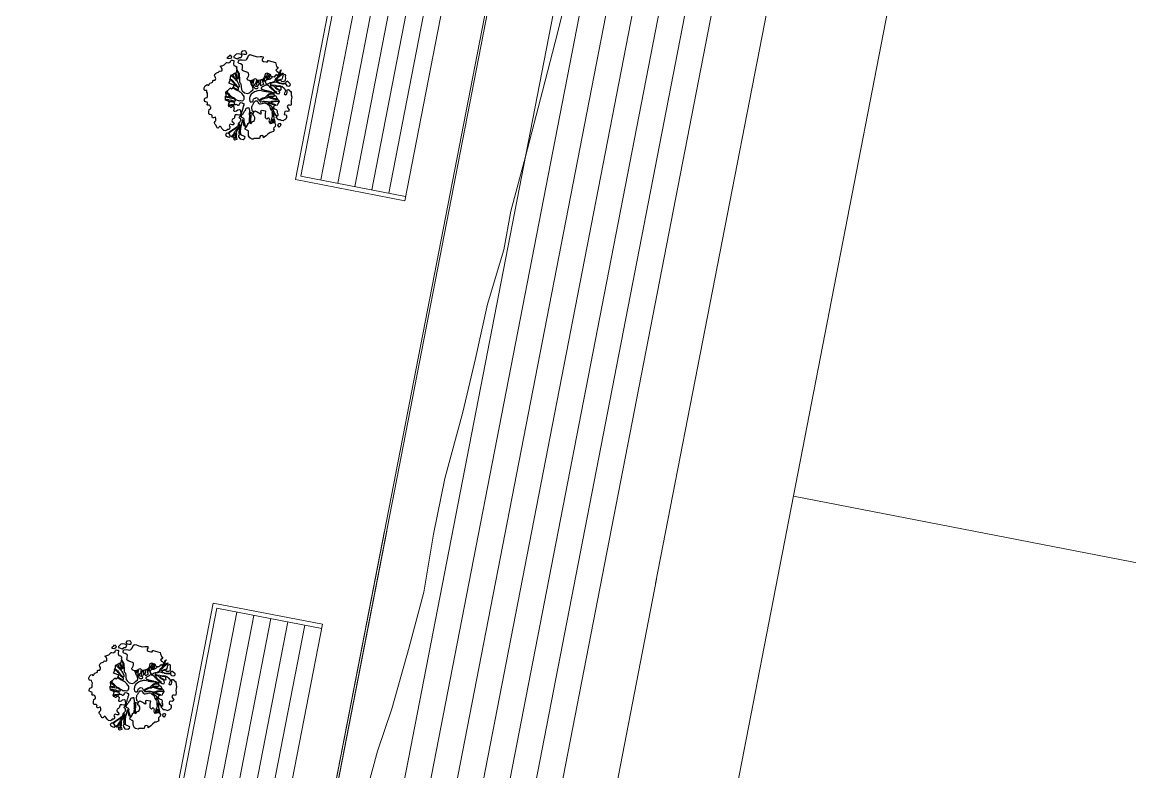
# Model space of a CAD drawing. Header units: metres. Extents: x 30 to 776, y 38 to 676.
# Drawn here: x 399 to 450.4, y 323.4 to 358.1 of the extents above; entities that cross this region are included whole.
import ezdxf

# ---------------------------------------------------------------- set-up
doc = ezdxf.new("R2010")
doc.units = ezdxf.units.M
doc.layers.add('01_Fina', color=7, linetype='Continuous')
doc.layers.add('planting render', color=7, linetype='Continuous')

# ---------------------------------------------------------------- blocks, each defined once
blk = doc.blocks.new('pohon2')
at = {"layer": 'planting render', "color": 94}
for points in [[(-0.222, 0.704), (-0.256, 0.707), (-0.288, 0.705), (-0.317, 0.695), (-0.317, 0.695), (-0.335, 0.671), (-0.345, 0.653), (-0.342, 0.636), (-0.325, 0.633), (-0.285, 0.627), (-0.266, 0.644), (-0.254, 0.655), (-0.24, 0.656), (-0.227, 0.671), (-0.222, 0.704)], [(0.201, 0.693), (0.318, 0.683), (0.325, 0.664), (0.348, 0.627), (0.374, 0.613), (0.364, 0.59), (0.345, 0.569), (0.364, 0.552), (0.405, 0.538), (0.397, 0.514), (0.389, 0.492), (0.372, 0.498), (0.355, 0.488), (0.351, 0.471), (0.341, 0.456), (0.314, 0.451), (0.289, 0.458), (0.281, 0.48), (0.262, 0.486), (0.219, 0.494), (0.192, 0.477), (0.192, 0.45), (0.187, 0.406), (0.167, 0.38), (0.11, 0.354), (0.085, 0.354), (0.06, 0.373), (0.035, 0.361), (0.034, 0.35), (0.014, 0.343), (0.002, 0.333), (-0.024, 0.323), (-0.065, 0.333), (-0.075, 0.354), (-0.067, 0.367), (-0.058, 0.39), (-0.059, 0.413), (-0.067, 0.44), (-0.081, 0.444), (-0.112, 0.451), (-0.145, 0.456), (-0.169, 0.464), (-0.177, 0.476), (-0.178, 0.499), (-0.183, 0.542), (-0.194, 0.55), (-0.223, 0.56), (-0.244, 0.562), (-0.259, 0.574), (-0.259, 0.593), (-0.247, 0.616), (-0.209, 0.628), (-0.163, 0.628), (-0.147, 0.64), (-0.137, 0.652), (-0.127, 0.678), (-0.121, 0.711), (-0.103, 0.73), (-0.07, 0.73), (-0.035, 0.722), (0.025, 0.717), (0.061, 0.73), (0.089, 0.735), (0.107, 0.737), (0.115, 0.715), (0.104, 0.696), (0.108, 0.676), (0.13, 0.667), (0.17, 0.666), (0.192, 0.671), (0.196, 0.682), (0.191, 0.693), (0.201, 0.693)], [(-0.2, 0.771), (-0.235, 0.759), (-0.243, 0.736), (-0.228, 0.718), (-0.196, 0.719), (-0.161, 0.727), (-0.153, 0.74), (-0.168, 0.761), (-0.178, 0.77), (-0.2, 0.771)], [(-0.332, 0.587), (-0.33, 0.534), (-0.316, 0.511), (-0.287, 0.511), (-0.262, 0.498), (-0.272, 0.478), (-0.262, 0.464), (-0.258, 0.438), (-0.265, 0.4), (-0.286, 0.389), (-0.313, 0.363), (-0.341, 0.349), (-0.336, 0.309), (-0.339, 0.251), (-0.352, 0.229), (-0.303, 0.222), (-0.264, 0.213), (-0.261, 0.187), (-0.27, 0.154), (-0.283, 0.138), (-0.306, 0.15), (-0.326, 0.127), (-0.343, 0.102), (-0.363, 0.073), (-0.354, 0.03), (-0.355, -0.018), (-0.347, -0.047), (-0.291, -0.055), (-0.28, -0.077), (-0.284, -0.094), (-0.284, -0.119), (-0.279, -0.137), (-0.268, -0.131), (-0.257, -0.135), (-0.243, -0.144), (-0.23, -0.139), (-0.22, -0.126), (-0.205, -0.12), (-0.192, -0.13), (-0.184, -0.145), (-0.185, -0.164), (-0.187, -0.184), (-0.176, -0.196), (-0.158, -0.191), (-0.139, -0.181), (-0.124, -0.164), (-0.101, -0.155), (-0.089, -0.154), (-0.077, -0.175), (-0.065, -0.216), (-0.074, -0.232), (-0.093, -0.242), (-0.118, -0.243), (-0.147, -0.249), (-0.152, -0.282), (-0.152, -0.299), (-0.158, -0.31), (-0.177, -0.323), (-0.182, -0.346), (-0.174, -0.361), (-0.15, -0.372), (-0.137, -0.39), (-0.148, -0.407), (-0.164, -0.413), (-0.194, -0.405), (-0.204, -0.414), (-0.211, -0.435), (-0.197, -0.447), (-0.194, -0.465), (-0.195, -0.482), (-0.206, -0.492), (-0.227, -0.497), (-0.234, -0.513), (-0.249, -0.523), (-0.279, -0.526), (-0.298, -0.513), (-0.315, -0.497), (-0.329, -0.48), (-0.341, -0.471), (-0.355, -0.473), (-0.363, -0.482), (-0.366, -0.494), (-0.375, -0.504), (-0.387, -0.504), (-0.404, -0.484), (-0.413, -0.468), (-0.428, -0.458), (-0.44, -0.449), (-0.447, -0.441), (-0.449, -0.428), (-0.441, -0.412), (-0.435, -0.401), (-0.431, -0.391), (-0.435, -0.367), (-0.445, -0.343), (-0.454, -0.344), (-0.478, -0.362), (-0.491, -0.364), (-0.5, -0.349), (-0.503, -0.335), (-0.502, -0.326), (-0.508, -0.325), (-0.518, -0.317), (-0.539, -0.318), (-0.549, -0.32), (-0.561, -0.311), (-0.564, -0.304), (-0.568, -0.278), (-0.568, -0.245), (-0.558, -0.236), (-0.551, -0.228), (-0.548, -0.215), (-0.551, -0.205), (-0.555, -0.197), (-0.561, -0.189), (-0.572, -0.181), (-0.583, -0.178), (-0.591, -0.178), (-0.606, -0.181), (-0.613, -0.176), (-0.613, -0.169), (-0.614, -0.155), (-0.614, -0.144), (-0.622, -0.136), (-0.641, -0.133), (-0.654, -0.133), (-0.659, -0.135), (-0.669, -0.119), (-0.671, -0.094), (-0.664, -0.08), (-0.653, -0.072), (-0.635, -0.064), (-0.635, -0.046), (-0.639, -0.019), (-0.642, 0.006), (-0.656, 0.021), (-0.664, 0.043), (-0.675, 0.042), (-0.693, 0.04), (-0.704, 0.048), (-0.707, 0.06), (-0.711, 0.078), (-0.702, 0.111), (-0.69, 0.127), (-0.673, 0.138), (-0.663, 0.136), (-0.661, 0.124), (-0.648, 0.13), (-0.642, 0.143), (-0.636, 0.165), (-0.619, 0.175), (-0.608, 0.182), (-0.597, 0.192), (-0.598, 0.203), (-0.598, 0.215), (-0.593, 0.221), (-0.585, 0.224), (-0.566, 0.229), (-0.559, 0.239), (-0.559, 0.257), (-0.564, 0.269), (-0.576, 0.283), (-0.587, 0.302), (-0.585, 0.321), (-0.576, 0.335), (-0.566, 0.347), (-0.55, 0.355), (-0.538, 0.363), (-0.527, 0.374), (-0.523, 0.387), (-0.503, 0.387), (-0.487, 0.395), (-0.487, 0.411), (-0.491, 0.427), (-0.507, 0.446), (-0.517, 0.453), (-0.529, 0.459), (-0.516, 0.468), (-0.5, 0.474), (-0.471, 0.492), (-0.461, 0.509), (-0.456, 0.521), (-0.441, 0.535), (-0.43, 0.538), (-0.411, 0.537), (-0.399, 0.543), (-0.384, 0.563), (-0.382, 0.578), (-0.372, 0.59), (-0.355, 0.591), (-0.332, 0.592), (-0.332, 0.587)], [(-0.411, 0.664), (-0.392, 0.655), (-0.38, 0.639), (-0.384, 0.62), (-0.396, 0.609), (-0.414, 0.601), (-0.44, 0.601), (-0.44, 0.601), (-0.442, 0.621), (-0.42, 0.646), (-0.412, 0.664)], [(0.447, 0.428), (0.468, 0.413), (0.491, 0.415), (0.51, 0.421), (0.529, 0.437), (0.527, 0.448), (0.524, 0.473), (0.519, 0.492), (0.519, 0.513), (0.511, 0.525), (0.497, 0.525), (0.472, 0.506), (0.468, 0.48), (0.468, 0.457), (0.462, 0.436), (0.45, 0.435), (0.447, 0.428)], [(0.619, 0.383), (0.611, 0.4), (0.573, 0.424), (0.562, 0.43), (0.54, 0.417), (0.537, 0.397), (0.539, 0.386), (0.55, 0.371), (0.562, 0.359), (0.597, 0.361), (0.608, 0.37), (0.619, 0.383)], [(0.488, 0.335), (0.531, 0.312), (0.555, 0.283), (0.555, 0.258), (0.548, 0.226), (0.572, 0.213), (0.586, 0.232), (0.588, 0.26), (0.582, 0.299), (0.601, 0.306), (0.623, 0.292), (0.634, 0.278), (0.65, 0.281), (0.652, 0.27), (0.66, 0.234), (0.673, 0.199), (0.676, 0.173), (0.676, 0.143), (0.683, 0.114), (0.686, 0.079), (0.685, 0.066), (0.661, 0.066), (0.644, 0.062), (0.633, 0.047), (0.633, 0.034), (0.652, 0.011), (0.671, -0.012), (0.664, -0.028), (0.653, -0.038), (0.63, -0.039), (0.61, -0.046), (0.61, -0.069), (0.611, -0.092), (0.642, -0.096), (0.648, -0.11), (0.655, -0.134), (0.65, -0.162), (0.636, -0.176), (0.622, -0.186), (0.615, -0.198), (0.582, -0.194), (0.566, -0.191), (0.553, -0.194), (0.537, -0.196), (0.527, -0.184), (0.508, -0.169), (0.493, -0.157), (0.502, -0.141), (0.518, -0.13), (0.515, -0.106), (0.499, -0.09), (0.498, -0.066), (0.488, -0.047), (0.465, -0.042), (0.451, -0.042), (0.423, -0.02), (0.424, -0.001), (0.433, 0.016), (0.447, 0.023), (0.483, 0.036), (0.483, 0.057), (0.496, 0.084), (0.488, 0.103), (0.47, 0.112), (0.47, 0.112), (0.445, 0.143), (0.437, 0.161), (0.412, 0.165), (0.387, 0.186), (0.388, 0.209), (0.413, 0.219), (0.44, 0.208), (0.462, 0.208), (0.474, 0.214), (0.473, 0.239), (0.457, 0.255), (0.463, 0.267), (0.477, 0.273), (0.49, 0.282), (0.485, 0.302), (0.479, 0.314), (0.488, 0.335)], [(0.244, -0.097), (0.311, -0.096), (0.311, -0.147), (0.323, -0.2), (0.353, -0.219), (0.376, -0.188), (0.397, -0.215), (0.393, -0.241), (0.408, -0.269), (0.429, -0.273), (0.446, -0.264), (0.463, -0.251), (0.482, -0.248), (0.507, -0.276), (0.507, -0.305), (0.488, -0.335), (0.49, -0.355), (0.5, -0.368), (0.492, -0.389), (0.466, -0.406), (0.444, -0.414), (0.414, -0.451), (0.393, -0.48), (0.374, -0.502), (0.359, -0.519), (0.353, -0.496), (0.353, -0.496), (0.326, -0.487), (0.308, -0.496), (0.3, -0.512), (0.3, -0.54), (0.3, -0.54), (0.267, -0.548), (0.242, -0.554), (0.217, -0.557), (0.205, -0.572), (0.187, -0.572), (0.163, -0.569), (0.147, -0.561), (0.123, -0.532), (0.112, -0.498), (0.112, -0.482), (0.105, -0.463), (0.087, -0.454), (0.087, -0.454), (0.047, -0.439), (0.047, -0.439), (0.048, -0.422), (0.048, -0.422), (0.067, -0.39), (0.067, -0.39), (0.074, -0.362), (0.074, -0.346), (0.074, -0.346), (0.096, -0.323), (0.096, -0.323), (0.122, -0.337), (0.122, -0.337), (0.136, -0.305), (0.152, -0.29), (0.166, -0.277), (0.17, -0.25), (0.165, -0.228), (0.151, -0.209), (0.127, -0.194), (0.127, -0.157), (0.145, -0.125), (0.181, -0.134), (0.213, -0.144), (0.239, -0.155), (0.253, -0.148), (0.242, -0.125), (0.244, -0.097), (0.244, -0.097)], [(0.571, -0.244), (0.588, -0.264), (0.582, -0.289), (0.572, -0.307), (0.556, -0.294), (0.544, -0.28), (0.552, -0.258), (0.571, -0.244)], [(-0.155, -0.592), (-0.191, -0.553), (-0.198, -0.555), (-0.226, -0.56), (-0.24, -0.581), (-0.225, -0.603), (-0.192, -0.612), (-0.171, -0.612), (-0.155, -0.592)], [(-0.043, -0.619), (-0.052, -0.601), (-0.078, -0.592), (-0.106, -0.611), (-0.098, -0.628), (-0.08, -0.636), (-0.043, -0.619)], [(0.049, -0.552), (0.011, -0.545), (-0.01, -0.535), (-0.035, -0.556), (-0.029, -0.58), (-0.002, -0.604), (0.047, -0.604), (0.072, -0.581), (0.07, -0.558), (0.049, -0.552)]]:
    blk.add_lwpolyline(points, dxfattribs=at)
at = {"layer": 'planting render', "color": 34}
for points in [[(0.397, 0.514), (0.397, 0.497), (0.403, 0.493), (0.407, 0.488), (0.413, 0.489), (0.421, 0.494), (0.421, 0.502), (0.417, 0.515), (0.416, 0.528), (0.415, 0.539), (0.415, 0.546), (0.416, 0.555), (0.416, 0.568), (0.421, 0.577), (0.427, 0.587), (0.431, 0.586), (0.431, 0.583), (0.427, 0.576), (0.422, 0.568), (0.422, 0.562), (0.422, 0.541), (0.422, 0.532), (0.423, 0.52), (0.423, 0.516), (0.426, 0.511), (0.431, 0.511), (0.439, 0.516), (0.443, 0.522), (0.451, 0.532), (0.456, 0.538), (0.465, 0.544), (0.469, 0.539), (0.471, 0.534), (0.462, 0.525), (0.443, 0.505), (0.413, 0.468), (0.402, 0.458), (0.394, 0.443), (0.384, 0.426), (0.381, 0.42), (0.38, 0.413), (0.38, 0.409), (0.383, 0.405), (0.388, 0.406), (0.393, 0.407), (0.404, 0.413), (0.409, 0.417), (0.418, 0.423), (0.427, 0.428), (0.435, 0.432), (0.446, 0.437), (0.45, 0.435), (0.447, 0.428), (0.443, 0.425), (0.431, 0.417), (0.419, 0.412), (0.409, 0.403), (0.402, 0.397), (0.403, 0.393), (0.415, 0.386), (0.428, 0.385), (0.474, 0.383), (0.49, 0.383), (0.505, 0.387), (0.515, 0.389), (0.528, 0.394), (0.537, 0.397), (0.543, 0.39), (0.539, 0.386), (0.523, 0.38), (0.512, 0.377), (0.5, 0.372), (0.489, 0.372), (0.471, 0.372), (0.445, 0.372), (0.428, 0.376), (0.415, 0.377), (0.397, 0.377), (0.377, 0.379), (0.367, 0.377), (0.34, 0.36), (0.331, 0.358), (0.319, 0.355), (0.311, 0.351), (0.307, 0.347), (0.303, 0.335), (0.308, 0.329), (0.324, 0.329), (0.335, 0.329), (0.381, 0.33), (0.423, 0.331), (0.445, 0.341), (0.464, 0.336), (0.484, 0.327), (0.48, 0.318), (0.47, 0.321), (0.453, 0.325), (0.444, 0.321), (0.434, 0.319), (0.42, 0.319), (0.395, 0.316), (0.39, 0.312), (0.397, 0.304), (0.406, 0.294), (0.418, 0.289), (0.437, 0.281), (0.452, 0.279), (0.466, 0.274), (0.47, 0.27), (0.463, 0.267), (0.462, 0.264), (0.45, 0.269), (0.444, 0.27), (0.437, 0.27), (0.426, 0.274), (0.414, 0.279), (0.4, 0.285), (0.394, 0.29), (0.387, 0.297), (0.382, 0.301), (0.376, 0.306), (0.362, 0.311), (0.354, 0.314), (0.343, 0.314), (0.332, 0.314), (0.319, 0.314), (0.31, 0.312), (0.304, 0.309), (0.305, 0.305), (0.314, 0.297), (0.323, 0.291), (0.339, 0.281), (0.36, 0.265), (0.383, 0.252), (0.397, 0.241), (0.409, 0.236), (0.426, 0.227), (0.412, 0.224), (0.406, 0.224), (0.39, 0.232), (0.382, 0.236), (0.372, 0.243), (0.367, 0.247), (0.357, 0.252), (0.348, 0.257), (0.341, 0.262), (0.331, 0.268), (0.317, 0.277), (0.307, 0.283), (0.301, 0.291), (0.295, 0.295), (0.286, 0.302), (0.279, 0.304), (0.275, 0.306), (0.267, 0.309), (0.26, 0.308), (0.25, 0.308), (0.237, 0.307), (0.233, 0.306), (0.227, 0.302), (0.223, 0.3), (0.218, 0.291), (0.214, 0.288), (0.208, 0.284), (0.191, 0.27), (0.183, 0.266), (0.178, 0.261), (0.175, 0.256), (0.173, 0.249), (0.173, 0.243), (0.176, 0.236), (0.183, 0.231), (0.192, 0.229), (0.205, 0.228), (0.236, 0.225), (0.251, 0.224), (0.27, 0.223), (0.292, 0.223), (0.323, 0.221), (0.338, 0.219), (0.343, 0.218), (0.346, 0.217), (0.353, 0.214), (0.371, 0.215), (0.382, 0.211), (0.388, 0.211), (0.388, 0.209), (0.374, 0.203), (0.363, 0.202), (0.353, 0.203), (0.346, 0.203), (0.337, 0.206), (0.329, 0.208), (0.321, 0.209), (0.315, 0.209), (0.306, 0.208), (0.298, 0.207), (0.288, 0.206), (0.263, 0.203), (0.251, 0.205), (0.238, 0.204), (0.23, 0.202), (0.222, 0.202), (0.162, 0.202), (0.136, 0.196), (0.123, 0.19), (0.108, 0.183), (0.098, 0.178), (0.081, 0.165), (0.065, 0.15), (0.055, 0.141), (0.049, 0.134), (0.038, 0.119), (0.028, 0.101), (0.025, 0.088), (0.023, 0.072), (0.023, 0.061), (0.023, 0.049), (0.023, 0.04), (0.028, 0.031), (0.037, 0.01), (0.055, -0.002), (0.063, 0.003), (0.077, 0.005), (0.082, 0.012), (0.086, 0.025), (0.086, 0.039), (0.089, 0.049), (0.093, 0.056), (0.098, 0.064), (0.108, 0.072), (0.108, 0.072), (0.124, 0.082), (0.124, 0.082), (0.144, 0.081), (0.144, 0.081), (0.152, 0.072), (0.152, 0.072), (0.157, 0.061), (0.166, 0.055), (0.176, 0.053), (0.185, 0.056), (0.191, 0.063), (0.193, 0.067), (0.195, 0.071), (0.2, 0.076), (0.207, 0.08), (0.207, 0.08), (0.215, 0.086), (0.221, 0.09), (0.226, 0.094), (0.229, 0.097), (0.236, 0.1), (0.242, 0.102), (0.247, 0.105), (0.253, 0.107), (0.258, 0.11), (0.263, 0.113), (0.267, 0.116), (0.271, 0.121), (0.275, 0.127), (0.278, 0.131), (0.278, 0.131), (0.281, 0.138), (0.285, 0.142), (0.288, 0.148), (0.291, 0.153), (0.302, 0.169), (0.308, 0.177), (0.315, 0.181), (0.326, 0.187), (0.334, 0.189), (0.34, 0.189), (0.349, 0.19), (0.357, 0.189), (0.368, 0.189), (0.377, 0.19), (0.387, 0.189), (0.387, 0.189), (0.387, 0.186), (0.366, 0.185), (0.358, 0.184), (0.35, 0.183), (0.346, 0.182), (0.342, 0.181), (0.338, 0.179), (0.335, 0.177), (0.331, 0.176), (0.326, 0.173), (0.322, 0.17), (0.318, 0.167), (0.316, 0.164), (0.313, 0.162), (0.31, 0.159), (0.308, 0.155), (0.307, 0.152), (0.307, 0.152), (0.305, 0.146), (0.304, 0.144), (0.304, 0.144), (0.303, 0.141), (0.303, 0.141), (0.303, 0.137), (0.303, 0.137), (0.303, 0.132), (0.307, 0.131), (0.315, 0.131), (0.318, 0.134), (0.327, 0.14), (0.327, 0.14), (0.336, 0.144), (0.339, 0.145), (0.344, 0.146), (0.352, 0.148), (0.356, 0.149), (0.367, 0.15), (0.374, 0.152), (0.38, 0.154), (0.386, 0.157), (0.391, 0.16), (0.395, 0.165), (0.398, 0.168), (0.398, 0.168), (0.402, 0.173), (0.405, 0.17), (0.4, 0.164), (0.397, 0.158), (0.394, 0.155), (0.39, 0.153), (0.39, 0.153), (0.386, 0.15), (0.386, 0.15), (0.382, 0.146), (0.382, 0.146), (0.375, 0.145), (0.367, 0.145), (0.362, 0.145), (0.358, 0.144), (0.358, 0.144), (0.354, 0.143), (0.354, 0.143), (0.35, 0.14), (0.35, 0.14), (0.349, 0.137), (0.349, 0.132), (0.353, 0.13), (0.358, 0.13), (0.368, 0.129), (0.373, 0.128), (0.379, 0.128), (0.388, 0.125), (0.397, 0.125), (0.404, 0.125), (0.411, 0.125), (0.418, 0.125), (0.423, 0.125), (0.43, 0.125), (0.436, 0.125), (0.438, 0.127), (0.442, 0.128), (0.446, 0.129), (0.45, 0.13), (0.453, 0.133), (0.463, 0.121), (0.455, 0.116), (0.45, 0.114), (0.445, 0.112), (0.44, 0.112), (0.432, 0.111), (0.428, 0.111), (0.422, 0.111), (0.414, 0.113), (0.41, 0.113), (0.406, 0.113), (0.403, 0.113), (0.396, 0.113), (0.392, 0.113), (0.386, 0.114), (0.381, 0.115), (0.381, 0.115), (0.374, 0.115), (0.369, 0.115), (0.365, 0.115), (0.361, 0.116), (0.356, 0.117), (0.356, 0.117), (0.348, 0.118), (0.342, 0.12), (0.337, 0.121), (0.331, 0.121), (0.325, 0.12), (0.325, 0.12), (0.305, 0.117), (0.3, 0.116), (0.296, 0.115), (0.293, 0.112), (0.289, 0.108), (0.286, 0.106), (0.281, 0.104), (0.276, 0.103), (0.273, 0.103), (0.269, 0.102), (0.264, 0.101), (0.244, 0.088), (0.234, 0.084), (0.229, 0.08), (0.224, 0.076), (0.219, 0.072), (0.219, 0.072), (0.215, 0.066), (0.213, 0.063), (0.213, 0.063), (0.21, 0.06), (0.21, 0.06), (0.204, 0.057), (0.201, 0.055), (0.197, 0.05), (0.194, 0.047), (0.194, 0.047), (0.192, 0.042), (0.191, 0.036), (0.191, 0.036), (0.192, 0.033), (0.201, 0.032), (0.201, 0.032), (0.209, 0.033), (0.227, 0.039), (0.227, 0.039), (0.241, 0.045), (0.248, 0.047), (0.257, 0.049), (0.267, 0.05), (0.278, 0.052), (0.297, 0.052), (0.308, 0.054), (0.319, 0.052), (0.328, 0.053), (0.338, 0.055), (0.351, 0.057), (0.358, 0.061), (0.368, 0.067), (0.376, 0.072), (0.384, 0.076), (0.397, 0.08), (0.409, 0.083), (0.418, 0.085), (0.431, 0.088), (0.443, 0.091), (0.452, 0.092), (0.468, 0.092), (0.478, 0.092), (0.487, 0.092), (0.492, 0.094), (0.494, 0.089), (0.487, 0.088), (0.48, 0.087), (0.469, 0.085), (0.464, 0.085), (0.455, 0.085), (0.45, 0.082), (0.445, 0.081), (0.437, 0.079), (0.433, 0.077), (0.429, 0.076), (0.424, 0.076), (0.42, 0.075), (0.416, 0.075), (0.412, 0.074), (0.407, 0.071), (0.405, 0.071), (0.405, 0.071), (0.401, 0.069), (0.397, 0.067), (0.393, 0.064), (0.393, 0.064), (0.388, 0.06), (0.385, 0.057), (0.383, 0.054), (0.38, 0.051), (0.378, 0.046), (0.378, 0.044), (0.378, 0.041), (0.378, 0.041), (0.381, 0.04), (0.381, 0.04), (0.39, 0.039), (0.397, 0.037), (0.4, 0.037), (0.404, 0.037), (0.41, 0.036), (0.413, 0.035), (0.418, 0.034), (0.423, 0.034), (0.427, 0.034), (0.427, 0.034), (0.433, 0.034), (0.439, 0.033), (0.442, 0.033), (0.448, 0.03), (0.452, 0.029), (0.453, 0.025), (0.443, 0.021), (0.439, 0.024), (0.434, 0.025), (0.427, 0.026), (0.424, 0.026), (0.421, 0.027), (0.418, 0.027), (0.412, 0.027), (0.408, 0.027), (0.401, 0.027), (0.396, 0.027), (0.389, 0.028), (0.385, 0.03), (0.382, 0.031), (0.376, 0.032), (0.371, 0.033), (0.366, 0.034), (0.361, 0.034), (0.356, 0.035), (0.346, 0.035), (0.34, 0.036), (0.335, 0.036), (0.329, 0.036), (0.326, 0.035), (0.326, 0.035), (0.324, 0.034), (0.323, 0.031), (0.323, 0.029), (0.326, 0.026), (0.332, 0.021), (0.336, 0.019), (0.345, 0.014), (0.35, 0.013), (0.355, 0.011), (0.364, 0.007), (0.374, 0.004), (0.378, 0.003), (0.382, 0.001), (0.39, -0.008), (0.395, -0.012), (0.398, -0.014), (0.403, -0.018), (0.408, -0.021), (0.411, -0.021), (0.414, -0.021), (0.42, -0.021), (0.423, -0.021), (0.424, -0.021), (0.444, -0.036), (0.426, -0.038), (0.42, -0.036), (0.411, -0.033), (0.411, -0.033), (0.405, -0.031), (0.402, -0.03), (0.397, -0.031), (0.397, -0.031), (0.397, -0.031), (0.395, -0.039), (0.4, -0.043), (0.4, -0.043), (0.409, -0.049), (0.416, -0.052), (0.428, -0.063), (0.437, -0.081), (0.446, -0.092), (0.453, -0.099), (0.461, -0.109), (0.469, -0.115), (0.479, -0.124), (0.489, -0.13), (0.499, -0.136), (0.502, -0.141), (0.497, -0.149), (0.488, -0.14), (0.483, -0.138), (0.473, -0.134), (0.467, -0.13), (0.462, -0.127), (0.462, -0.127), (0.455, -0.12), (0.449, -0.113), (0.449, -0.113), (0.441, -0.108), (0.437, -0.108), (0.437, -0.108), (0.434, -0.115), (0.437, -0.12), (0.44, -0.124), (0.448, -0.144), (0.451, -0.151), (0.456, -0.165), (0.458, -0.171), (0.464, -0.19), (0.474, -0.213), (0.476, -0.217), (0.48, -0.224), (0.483, -0.23), (0.486, -0.239), (0.486, -0.247), (0.485, -0.252), (0.482, -0.248), (0.476, -0.249), (0.472, -0.236), (0.47, -0.232), (0.468, -0.227), (0.467, -0.223), (0.465, -0.22), (0.463, -0.216), (0.461, -0.212), (0.459, -0.21), (0.459, -0.21), (0.454, -0.209), (0.45, -0.209), (0.447, -0.211), (0.445, -0.214), (0.444, -0.218), (0.444, -0.224), (0.444, -0.229), (0.444, -0.233), (0.445, -0.239), (0.445, -0.244), (0.445, -0.249), (0.445, -0.255), (0.446, -0.264), (0.446, -0.264), (0.429, -0.273), (0.428, -0.256), (0.426, -0.248), (0.426, -0.243), (0.427, -0.236), (0.427, -0.229), (0.428, -0.221), (0.428, -0.215), (0.428, -0.21), (0.43, -0.204), (0.43, -0.199), (0.43, -0.192), (0.43, -0.188), (0.431, -0.182), (0.436, -0.162), (0.434, -0.155), (0.433, -0.146), (0.431, -0.14), (0.43, -0.136), (0.426, -0.13), (0.424, -0.122), (0.423, -0.115), (0.423, -0.11), (0.42, -0.104), (0.419, -0.089), (0.417, -0.083), (0.414, -0.077), (0.412, -0.073), (0.406, -0.069), (0.396, -0.064), (0.38, -0.045), (0.376, -0.039), (0.37, -0.031), (0.369, -0.026), (0.364, -0.02), (0.36, -0.012), (0.356, -0.008), (0.348, -0.003), (0.336, 0.001), (0.325, 0.006), (0.319, 0.01), (0.313, 0.014), (0.307, 0.018), (0.3, 0.02), (0.289, 0.022), (0.28, 0.022), (0.273, 0.022), (0.262, 0.018), (0.251, 0.013), (0.241, 0.008), (0.233, 0.005), (0.21, -0.007), (0.2, -0.008), (0.189, -0.003), (0.182, 0), (0.178, 0.005), (0.173, 0.013), (0.169, 0.018), (0.165, 0.022), (0.161, 0.026), (0.154, 0.028), (0.15, 0.029), (0.147, 0.03), (0.141, 0.03), (0.133, 0.028), (0.128, 0.026), (0.122, 0.024), (0.116, 0.02), (0.112, 0.014), (0.108, 0.008), (0.104, 0.002), (0.102, -0.006), (0.1, -0.012), (0.092, -0.037), (0.088, -0.044), (0.085, -0.055), (0.083, -0.061), (0.083, -0.068), (0.082, -0.074), (0.082, -0.088), (0.094, -0.125), (0.104, -0.134), (0.107, -0.136), (0.113, -0.141), (0.12, -0.146), (0.13, -0.151), (0.127, -0.157), (0.127, -0.175), (0.107, -0.174), (0.099, -0.168), (0.099, -0.168), (0.089, -0.165), (0.083, -0.17), (0.083, -0.17), (0.085, -0.181), (0.09, -0.189), (0.098, -0.226), (0.099, -0.24), (0.099, -0.247), (0.099, -0.252), (0.099, -0.259), (0.1, -0.273), (0.101, -0.279), (0.101, -0.279), (0.103, -0.287), (0.106, -0.298), (0.109, -0.307), (0.11, -0.314), (0.111, -0.321), (0.111, -0.326), (0.109, -0.33), (0.096, -0.323), (0.092, -0.297), (0.091, -0.293), (0.091, -0.288), (0.09, -0.284), (0.09, -0.281), (0.088, -0.276), (0.088, -0.273), (0.085, -0.264), (0.085, -0.261), (0.084, -0.258), (0.084, -0.253), (0.085, -0.249), (0.085, -0.244), (0.085, -0.242), (0.085, -0.239), (0.085, -0.235), (0.083, -0.228), (0.08, -0.221), (0.079, -0.217), (0.077, -0.211), (0.076, -0.208), (0.075, -0.204), (0.073, -0.193), (0.07, -0.187), (0.069, -0.181), (0.069, -0.177), (0.069, -0.174), (0.069, -0.162), (0.07, -0.156), (0.068, -0.147), (0.067, -0.143), (0.061, -0.13), (0.059, -0.127), (0.057, -0.125), (0.053, -0.111), (0.05, -0.103), (0.044, -0.099), (0.039, -0.099), (0.028, -0.104), (0.022, -0.108), (0.01, -0.111), (0.001, -0.115), (-0.003, -0.122), (-0.005, -0.128), (-0.005, -0.135), (-0.005, -0.143), (-0.006, -0.152), (-0.009, -0.159), (-0.014, -0.165), (-0.02, -0.17), (-0.021, -0.179), (-0.027, -0.192), (-0.031, -0.202), (-0.035, -0.213), (-0.04, -0.222), (-0.044, -0.231), (-0.049, -0.238), (-0.05, -0.249), (-0.052, -0.255), (-0.052, -0.263), (-0.044, -0.265), (-0.033, -0.269), (-0.021, -0.272), (-0.009, -0.276), (-0.005, -0.286), (-0.005, -0.286), (0.002, -0.3), (0.003, -0.312), (0.005, -0.323), (0.011, -0.336), (0.016, -0.343), (0.021, -0.35), (0.034, -0.379), (0.044, -0.389), (0.054, -0.395), (0.061, -0.4), (0.057, -0.406), (0.037, -0.396), (0.029, -0.39), (0.018, -0.378), (0.016, -0.37), (0.012, -0.363), (0.006, -0.351), (0.005, -0.345), (0.003, -0.338), (-0.002, -0.337), (-0.008, -0.328), (-0.011, -0.322), (-0.013, -0.311), (-0.017, -0.305), (-0.017, -0.305), (-0.023, -0.305), (-0.023, -0.313), (-0.021, -0.321), (-0.022, -0.334), (-0.023, -0.338), (-0.024, -0.348), (-0.024, -0.359), (-0.024, -0.365), (-0.024, -0.373), (-0.024, -0.382), (-0.025, -0.395), (-0.027, -0.416), (-0.027, -0.422), (-0.025, -0.443), (-0.023, -0.452), (-0.023, -0.464), (-0.023, -0.475), (-0.019, -0.494), (-0.017, -0.502), (-0.013, -0.518), (-0.011, -0.531), (-0.009, -0.538), (-0.02, -0.539), (-0.024, -0.533), (-0.03, -0.518), (-0.035, -0.504), (-0.036, -0.496), (-0.036, -0.488), (-0.037, -0.477), (-0.037, -0.465), (-0.04, -0.453), (-0.042, -0.445), (-0.04, -0.435), (-0.04, -0.427), (-0.04, -0.42), (-0.04, -0.413), (-0.04, -0.413), (-0.04, -0.401), (-0.04, -0.391), (-0.04, -0.391), (-0.043, -0.38), (-0.043, -0.38), (-0.053, -0.377), (-0.058, -0.387), (-0.059, -0.394), (-0.056, -0.401), (-0.056, -0.401), (-0.059, -0.417), (-0.062, -0.429), (-0.062, -0.429), (-0.062, -0.443), (-0.062, -0.451), (-0.062, -0.46), (-0.069, -0.466), (-0.079, -0.484), (-0.08, -0.498), (-0.079, -0.508), (-0.077, -0.526), (-0.073, -0.54), (-0.07, -0.563), (-0.07, -0.587), (-0.07, -0.61), (-0.077, -0.613), (-0.078, -0.609), (-0.078, -0.592), (-0.078, -0.577), (-0.08, -0.563), (-0.081, -0.551), (-0.083, -0.542), (-0.086, -0.531), (-0.091, -0.524), (-0.095, -0.531), (-0.101, -0.542), (-0.105, -0.562), (-0.112, -0.577), (-0.122, -0.601), (-0.131, -0.603), (-0.136, -0.6), (-0.135, -0.592), (-0.127, -0.577), (-0.123, -0.566), (-0.119, -0.554), (-0.116, -0.542), (-0.109, -0.532), (-0.105, -0.518), (-0.097, -0.505), (-0.097, -0.496), (-0.095, -0.486), (-0.09, -0.479), (-0.084, -0.469), (-0.078, -0.459), (-0.073, -0.449), (-0.074, -0.438), (-0.083, -0.439), (-0.093, -0.447), (-0.109, -0.464), (-0.16, -0.52), (-0.182, -0.543), (-0.192, -0.554), (-0.203, -0.556), (-0.204, -0.552), (-0.198, -0.543), (-0.102, -0.441), (-0.093, -0.433), (-0.083, -0.425), (-0.077, -0.418), (-0.069, -0.397), (-0.068, -0.388), (-0.07, -0.379), (-0.071, -0.375), (-0.066, -0.361), (-0.061, -0.353), (-0.054, -0.345), (-0.05, -0.334), (-0.047, -0.324), (-0.046, -0.316), (-0.046, -0.306), (-0.051, -0.295), (-0.058, -0.291), (-0.066, -0.287), (-0.071, -0.285), (-0.077, -0.28), (-0.076, -0.271), (-0.073, -0.265), (-0.058, -0.228), (-0.053, -0.216), (-0.053, -0.206), (-0.053, -0.195), (-0.053, -0.187), (-0.051, -0.174), (-0.05, -0.169), (-0.05, -0.155), (-0.049, -0.135), (-0.048, -0.12), (-0.045, -0.11), (-0.045, -0.101), (-0.045, -0.09), (-0.045, -0.086), (-0.041, -0.071), (-0.041, -0.061), (-0.042, -0.049), (-0.055, -0.051), (-0.065, -0.05), (-0.068, -0.046), (-0.104, -0.046), (-0.113, -0.052), (-0.117, -0.064), (-0.122, -0.085), (-0.129, -0.096), (-0.138, -0.095), (-0.15, -0.089), (-0.163, -0.084), (-0.181, -0.091), (-0.195, -0.098), (-0.202, -0.106), (-0.224, -0.114), (-0.238, -0.114), (-0.252, -0.12), (-0.265, -0.125), (-0.274, -0.122), (-0.283, -0.125), (-0.284, -0.119), (-0.284, -0.111), (-0.27, -0.11), (-0.26, -0.108), (-0.249, -0.104), (-0.242, -0.1), (-0.231, -0.096), (-0.213, -0.092), (-0.201, -0.087), (-0.195, -0.082), (-0.192, -0.076), (-0.192, -0.068), (-0.195, -0.062), (-0.199, -0.059), (-0.21, -0.056), (-0.219, -0.056), (-0.234, -0.057), (-0.245, -0.058), (-0.262, -0.058), (-0.272, -0.06), (-0.275, -0.061), (-0.286, -0.066), (-0.291, -0.055), (-0.347, -0.047), (-0.337, -0.033), (-0.328, -0.034), (-0.313, -0.03), (-0.3, -0.032), (-0.291, -0.034), (-0.272, -0.033), (-0.259, -0.03), (-0.247, -0.035), (-0.24, -0.036), (-0.223, -0.036), (-0.218, -0.036), (-0.208, -0.036), (-0.195, -0.034), (-0.187, -0.031), (-0.187, -0.031), (-0.186, -0.024), (-0.19, -0.018), (-0.196, -0.013), (-0.21, -0.006), (-0.221, -0.001), (-0.227, 0), (-0.245, -0.001), (-0.256, -0.002), (-0.278, -0.003), (-0.289, -0.001), (-0.305, -0.001), (-0.323, -0.004), (-0.334, -0.002), (-0.341, -0.002), (-0.348, -0.002), (-0.355, -0.002), (-0.355, 0.014), (-0.334, 0.01), (-0.325, 0.01), (-0.319, 0.012), (-0.306, 0.012), (-0.288, 0.012), (-0.288, 0.012), (-0.283, 0.02), (-0.287, 0.023), (-0.304, 0.037), (-0.313, 0.04), (-0.321, 0.046), (-0.325, 0.05), (-0.332, 0.052), (-0.337, 0.054), (-0.344, 0.056), (-0.35, 0.057), (-0.359, 0.055), (-0.359, 0.055), (-0.363, 0.073), (-0.343, 0.102), (-0.343, 0.084), (-0.343, 0.084), (-0.334, 0.071), (-0.334, 0.071), (-0.322, 0.065), (-0.314, 0.063), (-0.305, 0.056), (-0.301, 0.052), (-0.294, 0.046), (-0.283, 0.035), (-0.283, 0.035), (-0.268, 0.031), (-0.261, 0.025), (-0.256, 0.022), (-0.226, 0.015), (-0.218, 0.013), (-0.2, 0), (-0.188, -0.006), (-0.176, -0.01), (-0.162, -0.012), (-0.146, -0.017), (-0.141, -0.017), (-0.129, -0.017), (-0.117, -0.013), (-0.111, -0.011), (-0.089, -0.011), (-0.082, -0.008), (-0.069, -0.001), (-0.064, 0.008), (-0.059, 0.024), (-0.059, 0.038), (-0.063, 0.054), (-0.067, 0.064), (-0.079, 0.076), (-0.086, 0.081), (-0.106, 0.098), (-0.116, 0.105), (-0.13, 0.113), (-0.138, 0.117), (-0.153, 0.126), (-0.175, 0.131), (-0.183, 0.134), (-0.201, 0.139), (-0.215, 0.143), (-0.225, 0.147), (-0.237, 0.152), (-0.244, 0.155), (-0.25, 0.159), (-0.26, 0.161), (-0.267, 0.163), (-0.263, 0.181), (-0.234, 0.166), (-0.22, 0.162), (-0.213, 0.159), (-0.201, 0.153), (-0.187, 0.147), (-0.179, 0.147), (-0.176, 0.15), (-0.176, 0.15), (-0.173, 0.161), (-0.175, 0.169), (-0.179, 0.176), (-0.198, 0.186), (-0.215, 0.195), (-0.231, 0.205), (-0.243, 0.214), (-0.25, 0.222), (-0.256, 0.233), (-0.263, 0.239), (-0.269, 0.244), (-0.277, 0.248), (-0.287, 0.255), (-0.303, 0.265), (-0.311, 0.272), (-0.316, 0.276), (-0.326, 0.277), (-0.337, 0.278), (-0.337, 0.293), (-0.315, 0.289), (-0.295, 0.277), (-0.284, 0.27), (-0.271, 0.26), (-0.261, 0.249), (-0.25, 0.244), (-0.242, 0.235), (-0.238, 0.229), (-0.22, 0.213), (-0.215, 0.209), (-0.202, 0.202), (-0.187, 0.198), (-0.187, 0.198), (-0.176, 0.198), (-0.17, 0.204), (-0.172, 0.217), (-0.175, 0.224), (-0.18, 0.234), (-0.194, 0.248), (-0.2, 0.255), (-0.204, 0.263), (-0.216, 0.277), (-0.251, 0.298), (-0.259, 0.304), (-0.275, 0.314), (-0.284, 0.322), (-0.292, 0.327), (-0.302, 0.333), (-0.311, 0.34), (-0.317, 0.346), (-0.327, 0.356), (-0.313, 0.363), (-0.305, 0.371), (-0.296, 0.353), (-0.296, 0.353), (-0.283, 0.342), (-0.275, 0.335), (-0.264, 0.325), (-0.255, 0.319), (-0.241, 0.308), (-0.237, 0.307), (-0.231, 0.308), (-0.231, 0.308), (-0.227, 0.313), (-0.239, 0.328), (-0.241, 0.333), (-0.247, 0.346), (-0.251, 0.351), (-0.254, 0.355), (-0.258, 0.361), (-0.263, 0.368), (-0.267, 0.372), (-0.272, 0.378), (-0.272, 0.378), (-0.28, 0.392), (-0.265, 0.4), (-0.255, 0.377), (-0.25, 0.369), (-0.243, 0.357), (-0.237, 0.35), (-0.234, 0.342), (-0.226, 0.327), (-0.221, 0.322), (-0.221, 0.322), (-0.211, 0.319), (-0.211, 0.319), (-0.207, 0.33), (-0.211, 0.341), (-0.212, 0.345), (-0.216, 0.36), (-0.217, 0.376), (-0.217, 0.383), (-0.223, 0.391), (-0.223, 0.402), (-0.233, 0.414), (-0.244, 0.423), (-0.258, 0.438), (-0.26, 0.45)], [(-0.26, 0.45), (-0.212, 0.401), (-0.187, 0.3), (-0.18, 0.274), (-0.16, 0.257), (-0.145, 0.22), (-0.142, 0.198), (-0.127, 0.162), (-0.111, 0.147), (-0.07, 0.123), (-0.045, 0.119), (-0.02, 0.12), (0.007, 0.134), (0.024, 0.16), (0.05, 0.191), (0.052, 0.211), (0.041, 0.231), (0.026, 0.26), (0.006, 0.281), (-0.005, 0.299), (-0.019, 0.322)], [(0.034, 0.35), (0.032, 0.314), (0.031, 0.302), (0.034, 0.28), (0.04, 0.263), (0.052, 0.243), (0.063, 0.231), (0.081, 0.222), (0.093, 0.222), (0.111, 0.228), (0.12, 0.235), (0.125, 0.248), (0.117, 0.256), (0.103, 0.255), (0.084, 0.255), (0.072, 0.261), (0.063, 0.269), (0.062, 0.28), (0.063, 0.289), (0.071, 0.298), (0.077, 0.308), (0.08, 0.32), (0.079, 0.33), (0.08, 0.34), (0.08, 0.354), (0.081, 0.356)], [(0.095, 0.354), (0.095, 0.334), (0.094, 0.317), (0.087, 0.3), (0.085, 0.294), (0.088, 0.284), (0.095, 0.282), (0.112, 0.281), (0.124, 0.285), (0.128, 0.295), (0.128, 0.304), (0.125, 0.321), (0.122, 0.327), (0.116, 0.334), (0.115, 0.342), (0.114, 0.356)], [(0.139, 0.367), (0.139, 0.347), (0.148, 0.331), (0.148, 0.323), (0.145, 0.308), (0.146, 0.295), (0.151, 0.286), (0.151, 0.286), (0.162, 0.285), (0.172, 0.29), (0.178, 0.296), (0.193, 0.305), (0.197, 0.312), (0.197, 0.319), (0.193, 0.328), (0.187, 0.333), (0.183, 0.342), (0.179, 0.35), (0.173, 0.359), (0.164, 0.378)], [(0.175, 0.389), (0.178, 0.378), (0.184, 0.365), (0.191, 0.362), (0.198, 0.359), (0.203, 0.369), (0.203, 0.381), (0.199, 0.397), (0.188, 0.415)], [(0.192, 0.45), (0.202, 0.437), (0.202, 0.424), (0.211, 0.416), (0.216, 0.419), (0.221, 0.431), (0.221, 0.44), (0.227, 0.449), (0.228, 0.462), (0.234, 0.491)], [(0.32, 0.453), (0.309, 0.44), (0.301, 0.431), (0.289, 0.416), (0.283, 0.412), (0.271, 0.403), (0.262, 0.4), (0.252, 0.397), (0.243, 0.394), (0.233, 0.388), (0.227, 0.382), (0.222, 0.375), (0.218, 0.368), (0.218, 0.359), (0.218, 0.352), (0.223, 0.342), (0.237, 0.331), (0.248, 0.328), (0.256, 0.328), (0.269, 0.331), (0.279, 0.338), (0.287, 0.351), (0.303, 0.359), (0.312, 0.363), (0.333, 0.373), (0.34, 0.377), (0.349, 0.381), (0.353, 0.387), (0.361, 0.398), (0.366, 0.412), (0.375, 0.438), (0.382, 0.449), (0.389, 0.458), (0.399, 0.469), (0.4, 0.476), (0.394, 0.48), (0.386, 0.485), (0.385, 0.494)], [(0.254, 0.487), (0.248, 0.462), (0.246, 0.45), (0.246, 0.44), (0.241, 0.434), (0.235, 0.431), (0.235, 0.431), (0.23, 0.428), (0.226, 0.417), (0.222, 0.409), (0.222, 0.409), (0.233, 0.408), (0.245, 0.417), (0.255, 0.423), (0.27, 0.428), (0.273, 0.434), (0.273, 0.44), (0.271, 0.452), (0.272, 0.464), (0.273, 0.472), (0.276, 0.481)], [(-0.004, 0.331), (0.001, 0.311), (0.005, 0.303), (0.014, 0.301), (0.019, 0.307), (0.018, 0.318), (0.017, 0.328), (0.014, 0.343)]]:
    blk.add_lwpolyline(points, dxfattribs=at)
blk = doc.blocks.new('Estadio')
at = {"lineweight": 9}
for p, q in [((2585.287, 1461.262), (2585.287, 1516.462)), ((2590.787, 1421.962), (2590.787, 1510.962)), ((2565.331, 1476.462), (2570.487, 1476.462)), ((2565.531, 1476.662), (2570.487, 1476.662)), ((2590.787, 1466.462), (2654.787, 1466.462)), ((2585.287, 1416.462), (2585.287, 1461.462)), ((2565.331, 1456.462), (2570.487, 1456.462)), ((2565.531, 1456.262), (2570.487, 1456.262))]:
    blk.add_line(p, q, dxfattribs=at)
for points in [[(2565.331, 1456.462), (2565.331, 1416.462, 0.826712), (2680.244, 1416.462), (2680.244, 1516.462, 0.826712), (2565.331, 1516.462), (2565.331, 1476.462)], [(2565.531, 1456.262), (2565.531, 1416.481, 0.826439), (2680.044, 1416.481), (2680.044, 1516.443, 0.826439), (2565.531, 1516.443), (2565.531, 1476.662)], [(2566.487, 1456.262), (2566.487, 1416.572, 0.825111), (2679.087, 1416.572), (2679.087, 1516.352, 0.825111), (2566.487, 1516.352), (2566.487, 1476.662)], [(2567.287, 1456.262), (2567.287, 1416.649, 0.823976), (2678.287, 1416.649), (2678.287, 1516.275, 0.823976), (2567.287, 1516.275), (2567.287, 1476.662)], [(2568.087, 1456.262), (2568.087, 1416.727, 0.822818), (2677.487, 1416.727), (2677.487, 1516.197, 0.822818), (2568.087, 1516.197), (2568.087, 1476.662)], [(2568.887, 1456.262), (2568.887, 1416.805, 0.821637), (2676.687, 1416.805), (2676.687, 1516.119, 0.821637), (2568.887, 1516.119), (2568.887, 1476.662)], [(2569.687, 1456.262), (2569.687, 1416.883, 0.82043), (2675.887, 1416.883), (2675.887, 1516.041, 0.82043), (2569.687, 1516.041), (2569.687, 1476.662)], [(2570.487, 1456.462), (2570.487, 1416.963, 0.819198), (2675.087, 1416.963), (2675.087, 1515.961, 0.819198), (2570.487, 1515.961), (2570.487, 1476.462)], [(2572.487, 1461.262), (2572.487, 1417.163, 0.815999), (2673.087, 1417.163), (2673.087, 1515.761, 0.815999), (2572.487, 1515.761), (2572.487, 1417.163)], [(2572.587, 1461.262), (2572.587, 1417.173, 0.815834), (2672.987, 1417.173), (2672.987, 1515.751, 0.815834), (2572.587, 1515.751), (2572.587, 1417.173)], [(2575.587, 1515.442), (2575.587, 1417.482, 0.810673), (2669.987, 1417.482), (2669.987, 1515.442, 0.810673), (2575.587, 1515.442)], [(2576.787, 1515.315), (2576.787, 1417.609, 0.808479), (2668.787, 1417.609), (2668.787, 1515.315, 0.808479), (2576.787, 1515.315)], [(2577.987, 1515.188), (2577.987, 1417.736, 0.806204), (2667.587, 1417.736), (2667.587, 1515.188, 0.806204), (2577.987, 1515.188)], [(2579.187, 1515.058), (2579.187, 1417.866, 0.803844), (2666.387, 1417.866), (2666.387, 1515.058, 0.803844), (2579.187, 1515.058)], [(2580.387, 1514.927), (2580.387, 1417.997, 0.801391), (2665.187, 1417.997), (2665.187, 1514.927, 0.801391), (2580.387, 1514.927)], [(2581.587, 1514.793), (2581.587, 1418.131, 0.79884), (2663.987, 1418.131), (2663.987, 1514.793, 0.79884), (2581.587, 1514.793)], [(2582.787, 1514.658), (2582.787, 1418.266, 0.796185), (2662.787, 1418.266), (2662.787, 1514.658, 0.796185), (2582.787, 1514.658)]]:
    blk.add_lwpolyline(points, format="xyb", dxfattribs=at)
at = {"lineweight": 9, "xscale": 2.935702463071011, "yscale": 2.935702463071011, "zscale": 2.935702463071011}
for p in [(2562.446, 1479.594), (2562.418, 1451.735)]:
    blk.add_blockref('pohon2', p, dxfattribs=at)

msp = doc.modelspace()

# ---------------------------------------------------------------- linework, layer by layer
msp.add_spline([(106.827, 675.61), (108.318, 665.297), (106.863, 656.361), (102.39, 646.033), (99.001, 639.246), (96.74, 623.58), (93.181, 609.641), (93.178, 600.177), (98.44, 591.499), (101.103, 585.977), (102.041, 577.456), (110.543, 567.205), (115.451, 554.232), (129.882, 544.161), (140.151, 529.47), (156.193, 509.829), (198.011, 500.833), (221.728, 503.697), (238.005, 515.671), (252.422, 520.146), (281.11, 538.628), (291.8, 551.678), (297.511, 566.911), (300.124, 587.554), (316.287, 606.602), (331.966, 613.245), (351.683, 610.398), (367.599, 598.06), (374.488, 580.977), (389.773, 552.308), (401.096, 510.241), (407.203, 487.777), (408.99, 484.801), (414.204, 484.653), (424.034, 484.653), (456.847, 473.394), (460.881, 470.708), (472.985, 472.648), (479.559, 474.439), (492.858, 470.559), (502.869, 478.319), (512.311, 493.412), (527.253, 500.427), (541.15, 492.965), (559.782, 474.204), (591.842, 430.236), (601.445, 417.997), (617.45, 400.819), (669.822, 363.976), (715.447, 331.766), (775.695, 289.922)], degree=3)
msp.add_rational_spline([(400.773, 294.646), (396.699, 293.498), (390.517, 291.757), (386.48, 280.735), (388.361, 273.768), (389.702, 268.803), (389.917, 268.217), (390.125, 267.638), (390.584, 266.345), (390.831, 265.635), (391.32, 264.215), (391.561, 263.508), (392.272, 261.393), (392.732, 259.991), (394.09, 255.785), (394.966, 252.981), (396.435, 248.268), (396.997, 246.468), (398.194, 243.104), (398.829, 241.541), (400.027, 239.17), (400.565, 238.272), (401.348, 237.2), (401.576, 236.914), (402.007, 236.419), (402.213, 236.202), (402.651, 235.772), (402.881, 235.562), (403.61, 234.945), (404.145, 234.55), (405.945, 233.385), (407.383, 232.663), (410.633, 231.328), (412.439, 230.715), (416.283, 229.522), (418.319, 228.942), (421.396, 228.02), (422.395, 227.713), (424.352, 227.08), (425.314, 226.752), (427.192, 226.072), (428.114, 225.72), (430.832, 224.641), (432.581, 223.889), (437.338, 221.769), (440.237, 220.392), (445.875, 217.889), (448.612, 216.763), (451.823, 215.713), (452.299, 215.565), (453.272, 215.274), (453.766, 215.132), (455.271, 214.714), (456.305, 214.446), (459.084, 213.746), (460.874, 213.316), (464.126, 212.476), (465.568, 212.084), (467.022, 211.645), (474.124, 209.221), (490.615, 203.594), (513, 201.595), (524.583, 194.467), (527.748, 192.074), (532.75, 196.935), (537.399, 201.416), (548.785, 212.944), (555.298, 220.073), (560.88, 227.581), (555.696, 231.483), (553.322, 237.521), (554.463, 243.908), (555.603, 250.295), (559.919, 255.139), (566.132, 257.006), (565.886, 258.171), (565.62, 259.259), (564.51, 263.254), (563.54, 265.619), (561.426, 269.488), (560.283, 270.995), (557.879, 273.544), (556.614, 274.586), (554.452, 276.209), (553.579, 276.83), (551.851, 278.052), (550.992, 278.651), (548.458, 280.441), (546.828, 281.621), (543.852, 284.109), (542.503, 285.417), (540.722, 287.765), (540.139, 288.708), (539.349, 290.439), (539.082, 291.194), (538.692, 292.759), (538.567, 293.566), (538.346, 296.374), (538.533, 298.468), (539.361, 302.869), (540.003, 305.177), (541.567, 310.002), (542.488, 312.517), (545.498, 320.526), (547.775, 326.318), (550.267, 334.655), (550.888, 337.025), (551.987, 341.822), (552.465, 344.245), (553.709, 351.538), (554.282, 356.431), (554.971, 365.217), (555.146, 369.141), (555.328, 378.749), (555.189, 384.22), (554.847, 390.554), (554.754, 392.008), (554.548, 394.764), (554.435, 396.066), (554.027, 399.784), (553.666, 402.009), (552.588, 406.178), (551.874, 408.123), (549.891, 412.009), (548.62, 413.951), (546.863, 416.125), (546.769, 416.24), (546.484, 416.586), (546.289, 416.818), (546.003, 417.151), (545.917, 417.252), (545.768, 417.423), (545.706, 417.494), (545.575, 417.643), (545.506, 417.721), (545.399, 417.841), (545.353, 417.892), (545.241, 418.024), (545.177, 418.102), (544.975, 418.366), (544.822, 418.582), (544.423, 419.195), (544.174, 419.594), (543.104, 421.368), (541.957, 423.344), (538.209, 429.963), (535.61, 434.605), (531.559, 441.902), (531.131, 442.674), (530.688, 443.472), (530.594, 443.641), (530.499, 443.812), (530.404, 443.984), (520.291, 442.853), (510.592, 445.929), (502.979, 452.682)], [1, 1, 1, 1, 1, 1, 1, 1, 1, 1, 1, 1, 1, 1, 1, 1, 1, 1, 1, 1, 1, 1, 1, 1, 1, 1, 1, 1, 1, 1, 1, 1, 1, 1, 1, 1, 1, 1, 1, 1, 1, 1, 1, 1, 1, 1, 1, 1, 1, 1, 1, 1, 1, 1, 1, 1, 1, 1, 1, 1, 1, 1, 1, 1, 1, 1, 1, 1, 1, 0.901286048789, 0.901286048789, 1, 0.901286048789, 0.901286048789, 1, 1, 1, 1, 1, 1, 1, 1, 1, 1, 1, 1, 1, 1, 1, 1, 1, 1, 1, 1, 1, 1, 1, 1, 1, 1, 1, 1, 1, 1, 1, 1, 1, 1, 1, 1, 1, 1, 1, 1, 1, 1, 1, 1, 1, 1, 1, 1, 1, 1, 1, 1, 1, 1, 1, 1, 1, 1, 1, 1, 1, 1, 1, 1, 1, 1, 1, 1, 1, 1, 1, 1, 1, 1, 1, 1, 1, 1, 1, 0.942465712568, 0.942465712568, 1], degree=3, knots=[0, 0, 0, 0, 11.743252, 17.815673, 32.871864, 32.871864, 32.871864, 34.611226, 34.611226, 36.811722, 36.811722, 39.012218, 39.012218, 43.41321, 43.41321, 52.215195, 52.215195, 57.848785, 57.848785, 63.482375, 63.482375, 67.676738, 67.676738, 69.367275, 69.367275, 70.827075, 70.827075, 72.286876, 72.286876, 75.206478, 75.206478, 81.228027, 81.228027, 87.249577, 87.249577, 93.271127, 93.271127, 96.116333, 96.116333, 98.807517, 98.807517, 101.498702, 101.498702, 106.881071, 106.881071, 116.56831, 116.56831, 126.255549, 126.255549, 127.935176, 127.935176, 129.614803, 129.614803, 132.974056, 132.974056, 138.422186, 138.422186, 142.587382, 142.587382, 142.587382, 165.175863, 195.03019, 207.113429, 207.113429, 207.113429, 225.702949, 225.702949, 254.288428, 254.288428, 254.288428, 255.390704, 255.390704, 255.390704, 256.492981, 256.492981, 256.492981, 259.491792, 259.491792, 268.282778, 268.282778, 277.073764, 277.073764, 285.86475, 285.86475, 291.594108, 291.594108, 297.323466, 297.323466, 308.782181, 308.782181, 320.240897, 320.240897, 327.183814, 327.183814, 332.100369, 332.100369, 337.016924, 337.016924, 348.816293, 348.816293, 360.615662, 360.615662, 372.41503, 372.41503, 396.891756, 396.891756, 406.411435, 406.411435, 415.931114, 415.931114, 434.970472, 434.970472, 450.86421, 450.86421, 475.454499, 475.454499, 483.214176, 483.214176, 490.973852, 490.973852, 506.493206, 506.493206, 522.012559, 522.012559, 537.531912, 537.531912, 538.395128, 538.395128, 540.12156, 540.12156, 540.861225, 540.861225, 541.380561, 541.380561, 541.948895, 541.948895, 542.254694, 542.254694, 542.560493, 542.560493, 543.157135, 543.157135, 543.753776, 543.753776, 545.096797, 545.096797, 546.439818, 546.439818, 546.59309, 546.59309, 546.59309, 546.625658, 546.625658, 546.625658, 547.462663, 547.462663, 547.462663, 547.462663])
at = {"layer": '01_Fina', "color": 252, "linetype": 'Continuous', "lineweight": 9, "true_color": 0x939598}
msp.add_lwpolyline([(424.424, 359.988), (423.734, 357.208), (423.134, 354.928), (422.354, 351.908), (421.674, 349.368), (421.354, 347.588), (420.584, 345.058), (420.034, 342.538), (419.454, 340.058), (418.614, 336.988), (418.084, 334.408), (417.644, 331.718), (416.954, 329.168), (416.154, 326.308), (415.494, 324.348), (414.744, 321.618)], dxfattribs=at)

# ---------------------------------------------------------------- block references
at = {"rotation": 349}
msp.add_blockref('Estadio', (-2388.224, -609.004), dxfattribs=at)

doc.saveas('drawing.dxf')
